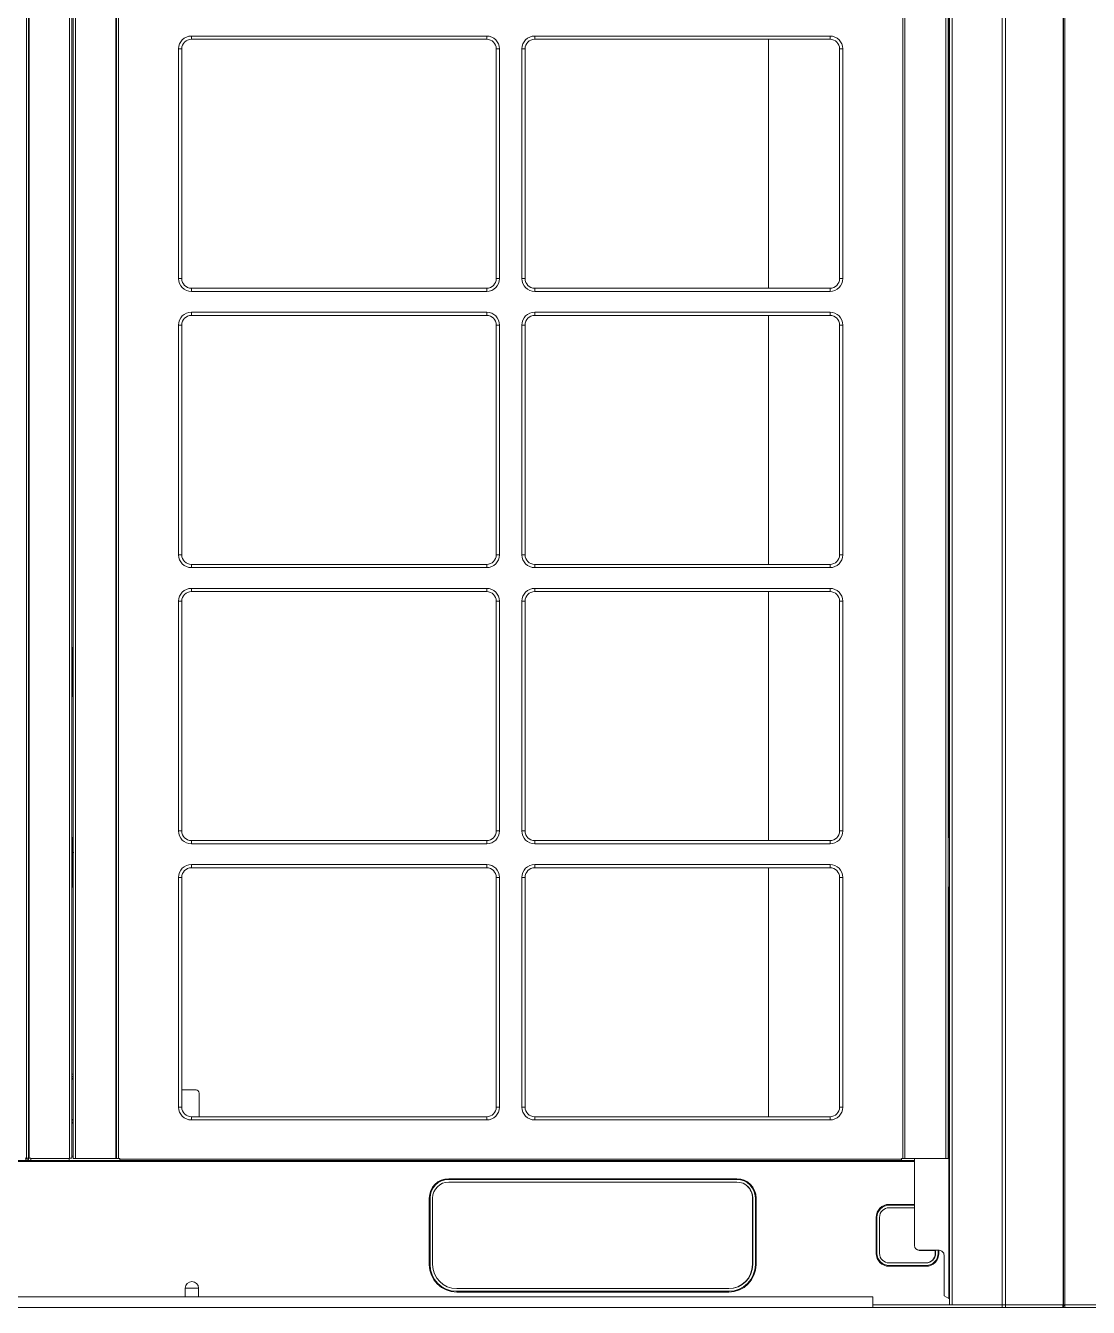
# Model space of a CAD drawing. Header units: millimetres. Extents: x 10547 to 11305, y 9897 to 10391.
# Drawn here: x 10924.98 to 10929.93, y 10150.1 to 10156.07 of the extents above; entities that cross this region are included whole.
import ezdxf

# ---------------------------------------------------------------- set-up
doc = ezdxf.new("R2010")
doc.units = ezdxf.units.MM
doc.layers.add('EHP', color=1, linetype='Continuous')
doc.layers.add('LG-AIRCON', color=240, linetype='Continuous')

# ---------------------------------------------------------------- blocks, each defined once
blk = doc.blocks.new('NEWUXB-1')
at = {"layer": 'LG-AIRCON', "color": 0, "linetype": 'Continuous', "lineweight": 13}
for p, q in [((-28.8, 93.3), (-28.8, 1724.9)), ((-27.5, 1724.9), (-27.5, 93.3)), ((-27, 1724.9), (-27, 93.3)), ((-1.8, 93.3), (-1.8, 1724.9)), ((-0.5, 1724.89), (-0.5, 93.3)), ((0.5, 93), (0.5, 1724.88)), ((1.8, 1724.88), (1.8, 93)), ((27, 93), (27, 1724.88)), ((27.5, 93), (27.5, 1724.88)), ((28.8, 1724.88), (28.8, 93)), ((518.7, 93), (518.7, 1724.88)), ((520, 1724.88), (520, 93)), ((545.7, 93), (545.7, 1724.88)), ((547, 1724.88), (547, 93)), ((548, 1.6), (548, 1724.89)), ((549.5, 1724.89), (549.5, 1.6)), ((547.5, 293.6), (547.5, 1432.6)), ((74.25, 794.3), (258.75, 794.3)), ((74.25, 794.3), (74.25, 792.3)), ((258.75, 794.3), (258.75, 792.3)), ((288.75, 794.3), (473.25, 794.3)), ((288.75, 794.3), (288.75, 792.3)), ((473.25, 794.3), (473.25, 792.3)), ((66.25, 642.75), (66.25, 786.3)), ((68.25, 786.3), (66.25, 786.3)), ((68.25, 642.75), (68.25, 786.3)), ((74.25, 792.3), (258.75, 792.3)), ((266.75, 786.3), (264.75, 786.3)), ((264.75, 786.3), (264.75, 642.75)), ((266.75, 786.3), (266.75, 642.75)), ((280.75, 642.75), (280.75, 786.3)), ((282.75, 786.3), (280.75, 786.3)), ((282.75, 642.75), (282.75, 786.3)), ((288.75, 792.3), (473.25, 792.3)), ((434.76, 792.29), (434.76, 636.75)), ((481.25, 786.3), (479.25, 786.3)), ((479.25, 786.3), (479.25, 642.75)), ((481.25, 786.3), (481.25, 642.75)), ((68.25, 642.75), (66.25, 642.75)), ((266.75, 642.75), (264.75, 642.75)), ((282.75, 642.75), (280.75, 642.75)), ((481.25, 642.75), (479.25, 642.75)), ((74.25, 636.75), (74.25, 634.75)), ((258.75, 636.75), (74.25, 636.75)), ((258.75, 634.75), (74.25, 634.75)), ((258.75, 636.75), (258.75, 634.75)), ((288.75, 636.75), (288.75, 634.75)), ((473.25, 636.75), (288.75, 636.75)), ((473.25, 634.75), (288.75, 634.75)), ((473.25, 636.75), (473.25, 634.75)), ((74.25, 621.75), (258.75, 621.75)), ((74.25, 621.75), (74.25, 619.75)), ((74.25, 619.75), (258.75, 619.75)), ((258.75, 621.75), (258.75, 619.75)), ((288.75, 621.75), (473.25, 621.75)), ((288.75, 621.75), (288.75, 619.75)), ((288.75, 619.75), (473.25, 619.75)), ((434.76, 619.75), (434.76, 464.22)), ((473.25, 621.75), (473.25, 619.75)), ((66.25, 470.2), (66.25, 613.75)), ((68.25, 613.75), (66.25, 613.75)), ((68.25, 470.2), (68.25, 613.75)), ((266.75, 613.75), (264.75, 613.75)), ((264.75, 613.75), (264.75, 470.2)), ((266.75, 613.75), (266.75, 470.2)), ((280.75, 470.2), (280.75, 613.75)), ((282.75, 613.75), (280.75, 613.75)), ((282.75, 470.2), (282.75, 613.75)), ((481.25, 613.75), (479.25, 613.75)), ((479.25, 613.75), (479.25, 470.2)), ((481.25, 613.75), (481.25, 470.2)), ((68.25, 470.2), (66.25, 470.2)), ((266.75, 470.2), (264.75, 470.2)), ((282.75, 470.2), (280.75, 470.2)), ((481.25, 470.2), (479.25, 470.2)), ((74.25, 464.2), (74.25, 462.2)), ((258.75, 464.2), (74.25, 464.2)), ((258.75, 462.2), (74.25, 462.2)), ((258.75, 464.2), (258.75, 462.2)), ((288.75, 464.2), (288.75, 462.2)), ((473.25, 464.2), (288.75, 464.2)), ((473.25, 462.2), (288.75, 462.2)), ((473.25, 464.2), (473.25, 462.2)), ((74.25, 449.2), (258.75, 449.2)), ((74.25, 449.2), (74.25, 447.2)), ((258.75, 449.2), (258.75, 447.2)), ((288.75, 449.2), (473.25, 449.2)), ((288.75, 449.2), (288.75, 447.2)), ((473.25, 449.2), (473.25, 447.2)), ((66.25, 297.65), (66.25, 441.2)), ((68.25, 441.2), (66.25, 441.2)), ((68.25, 297.65), (68.25, 441.2)), ((74.25, 447.2), (258.75, 447.2)), ((266.75, 441.2), (264.75, 441.2)), ((264.75, 441.2), (264.75, 297.65)), ((266.75, 441.2), (266.75, 297.65)), ((280.75, 297.65), (280.75, 441.2)), ((282.75, 441.2), (280.75, 441.2)), ((282.75, 297.65), (282.75, 441.2)), ((288.75, 447.2), (473.25, 447.2)), ((434.76, 447.22), (434.76, 291.66)), ((481.25, 441.2), (479.25, 441.2)), ((479.25, 441.2), (479.25, 297.65)), ((481.25, 441.2), (481.25, 297.65)), ((-0.19, 381.5), (-0.19, 412.5)), ((-0.5, 381.5), (-0.19, 381.5)), ((68.25, 297.65), (66.25, 297.65)), ((266.75, 297.65), (264.75, 297.65)), ((282.75, 297.65), (280.75, 297.65)), ((481.25, 297.65), (479.25, 297.65)), ((-0.19, 293.5), (-0.19, 262.5)), ((0.5, 293.5), (-0.19, 293.5)), ((74.25, 291.65), (74.25, 289.65)), ((258.75, 291.65), (74.25, 291.65)), ((258.75, 289.65), (74.25, 289.65)), ((258.75, 291.65), (258.75, 289.65)), ((288.75, 291.65), (288.75, 289.65)), ((473.25, 291.65), (288.75, 291.65)), ((473.25, 289.65), (288.75, 289.65)), ((473.25, 291.65), (473.25, 289.65)), ((547, 293.6), (547.5, 293.6)), ((548, 293.6), (547.5, 293.6)), ((74.25, 276.65), (258.75, 276.65)), ((74.25, 276.65), (74.25, 274.65)), ((74.25, 274.65), (258.75, 274.65)), ((258.75, 276.65), (258.75, 274.65)), ((288.75, 276.65), (473.25, 276.65)), ((288.75, 276.65), (288.75, 274.65)), ((288.75, 274.65), (473.25, 274.65)), ((434.76, 274.66), (434.76, 119.1)), ((473.25, 276.65), (473.25, 274.65)), ((66.25, 125.1), (66.25, 268.65)), ((68.25, 268.65), (66.25, 268.65)), ((68.25, 125.1), (68.25, 268.65)), ((266.75, 268.65), (264.75, 268.65)), ((264.75, 268.65), (264.75, 125.1)), ((266.75, 268.65), (266.75, 125.1)), ((280.75, 125.1), (280.75, 268.65)), ((282.75, 268.65), (280.75, 268.65)), ((282.75, 125.1), (282.75, 268.65)), ((481.25, 268.65), (479.25, 268.65)), ((479.25, 268.65), (479.25, 125.1)), ((481.25, 268.65), (481.25, 125.1)), ((-0.19, 262.5), (0.5, 262.5)), ((547.5, 262.6), (547, 262.6)), ((547.5, 5.62), (547.5, 262.6)), ((547.5, 262.6), (548, 262.6)), ((-0.5, 145.73), (0.5, 145.73)), ((0.5, 144.31), (-0.5, 144.31)), ((-0.5, 143.19), (0.5, 143.19)), ((0.5, 142.49), (-0.5, 142.49)), ((68.25, 135.9), (77.1, 135.9)), ((77.1, 135.9), (77.18, 135.9)), ((79.09, 133.9), (79.09, 119.1)), ((79.17, 133.9), (79.09, 133.9)), ((79.17, 133.9), (79.17, 119.1)), ((68.25, 125.1), (66.25, 125.1)), ((266.75, 125.1), (264.75, 125.1)), ((282.75, 125.1), (280.75, 125.1)), ((481.25, 125.1), (479.25, 125.1)), ((-0.5, 117.31), (0.5, 117.31)), ((0.5, 116.61), (-0.5, 116.61)), ((-0.5, 115.49), (0.5, 115.49)), ((0.5, 114.83), (-0.5, 114.7)), ((74.25, 119.1), (74.25, 117.1)), ((258.75, 119.1), (74.25, 119.1)), ((258.75, 117.1), (74.25, 117.1)), ((258.75, 119.1), (258.75, 117.1)), ((288.75, 119.1), (288.75, 117.1)), ((473.25, 119.1), (288.75, 119.1)), ((473.25, 117.1), (288.75, 117.1)), ((473.25, 119.1), (473.25, 117.1)), ((526, 91.2), (-224.9, 91.2)), ((-224.5, 91.7), (526, 91.7)), ((-28.8, 93.3), (-29.5, 93.3)), ((-29.1, 92.5), (-29.1, 91.7)), ((-29.1, 91.7), (-28.8, 91.7)), ((-27.5, 93.3), (-28.8, 93.3)), ((-27.5, 93), (-27.5, 93.3)), ((-27, 93.3), (-27.5, 93.3)), ((-26, 93.3), (-27, 93.3)), ((-26, 93.1), (-26, 93.3)), ((-26, 93.1), (-2, 93.1)), ((-26, 91.8), (-26, 93.1)), ((-2, 91.8), (-26, 91.8)), ((-2, 93.3), (-2, 93.1)), ((-1.8, 93.3), (-2, 93.3)), ((-2, 93.1), (-2, 91.8)), ((-0.5, 93.3), (-1.8, 93.3)), ((-0.5, 94.4), (0.5, 94.4)), ((1.8, 93), (0.5, 93)), ((1.8, 93), (27, 93)), ((27.5, 93), (27, 93)), ((27.5, 93), (28.8, 93)), ((29.5, 93), (28.8, 93)), ((29.5, 92.7), (29.5, 93)), ((29.5, 92.7), (518, 92.7)), ((29.5, 91.4), (29.5, 92.7)), ((518, 91.4), (29.5, 91.4)), ((518, 92.7), (518, 93)), ((518.7, 93), (518, 93)), ((518, 92.7), (518, 91.4)), ((520, 93), (518.7, 93)), ((545.7, 93), (520, 93)), ((526, 38.64), (526, 93)), ((547, 93), (545.7, 93)), ((235, 79.9), (235, 80.4)), ((415, 80.4), (235, 80.4)), ((415, 79.9), (415, 80.4)), ((415, 79.9), (235, 79.9)), ((415, 78.3), (235, 78.3)), ((223.4, 68.3), (222.9, 68.3)), ((222.9, 68.3), (222.9, 26.7)), ((223.4, 68.3), (223.4, 26.7)), ((225, 68.3), (225, 26.7)), ((424.81, 68.3), (425, 68.3)), ((424.81, 26.7), (424.81, 68.3)), ((425, 26.7), (425, 68.3)), ((426.6, 68.3), (427.1, 68.3)), ((426.6, 26.7), (426.6, 68.3)), ((427.1, 26.7), (427.1, 68.3)), ((510.2, 63.85), (510.2, 64.35)), ((526, 64.35), (510.2, 64.35)), ((502.6, 56.25), (502.1, 56.25)), ((502.1, 56.25), (502.1, 33.75)), ((502.6, 33.75), (502.6, 56.25)), ((504.2, 33.75), (504.2, 56.25)), ((510.2, 63.85), (526, 63.85)), ((510.2, 62.25), (526, 62.25)), ((502.6, 33.75), (502.1, 33.75)), ((526, 38.62), (526, 38.64)), ((529, 35.64), (541.51, 35.64)), ((529, 35.62), (539.01, 35.62)), ((539.01, 33.75), (539.01, 35.64)), ((539.2, 33.75), (539.01, 33.75)), ((539.2, 35.64), (539.2, 33.75)), ((540.8, 35.64), (540.8, 33.75)), ((540.8, 33.75), (541.3, 33.75)), ((541.3, 33.75), (541.3, 35.64)), ((544.5, 18.99), (544.51, 32.64)), ((223.4, 26.7), (222.9, 26.7)), ((424.81, 26.7), (425, 26.7)), ((426.6, 26.7), (427.1, 26.7)), ((533.2, 27.75), (510.2, 27.75)), ((510.2, 25.65), (510.2, 26.15)), ((533.2, 26.15), (510.2, 26.15)), ((510.2, 25.65), (533.2, 25.65)), ((533.2, 25.65), (533.2, 26.15)), ((544.5, 18.99), (544.5, 7.15)), ((70.46, 12), (78.74, 12)), ((70.46, 6.6), (70.46, 12)), ((78.74, 12), (78.74, 6.6)), ((240, 11.7), (410, 11.7)), ((240, 10.1), (240, 9.6)), ((240, 10.1), (410, 10.1)), ((240, 9.6), (410, 9.6)), ((410, 10.1), (410, 9.6)), ((-620.19, 0), (-620.19, 1.6)), ((-620, 1.6), (-619.12, 1.6)), ((-620, 0), (-620, 1.6)), ((-619.12, 1.6), (-582.85, 1.6)), ((-619.12, 1.6), (-619.12, 0)), ((-500, 6.6), (500, 6.6)), ((500, 0), (-500, 0)), ((500, 0), (500, 6.6)), ((500, 1.6), (503, 1.6)), ((503, 0), (500, 0)), ((503, 1.6), (580.73, 1.6)), ((503, 0), (580.73, 0)), ((547.5, 5.62), (544.5, 7.15)), ((580.73, 1.6), (549.5, 1.6)), ((582.85, 1.6), (580.73, 1.6)), ((580.73, 1.6), (580.73, 0)), ((580.73, 0), (582.85, 0)), ((619.12, 1.6), (582.85, 1.6)), ((582.85, 0), (582.85, 1.6)), ((619.12, 1.6), (582.85, 1.6)), ((582.85, 0), (619.12, 0)), ((620, 1.6), (619.12, 1.6)), ((619.12, 1.6), (619.12, 0)), ((620, 0), (619.12, 0)), ((620, 0), (620, 1.6)), ((-620, 0), (-620.19, 0)), ((-620, 0), (-619.12, 0)), ((-582.85, 0), (-619.12, 0))]:
    blk.add_line(p, q, dxfattribs=at)
for points in [[(-620, 1.1), (-620, 35.56), (-620, 70.02), (-620, 104.47), (-620, 138.93), (-620, 173.39), (-620, 207.85), (-620, 242.31), (-620, 276.77), (-620, 311.22), (-620, 345.68), (-620, 380.14), (-620, 414.6), (-620, 449.06), (-620, 483.52), (-620, 517.97), (-620, 552.43), (-620, 586.89), (-620, 621.35), (-620, 655.81), (-620, 690.27), (-620, 724.72), (-620, 759.18), (-620, 793.64), (-620, 828.1)], [(-619.12, 828.63), (-619.12, 794.15), (-619.12, 759.67), (-619.12, 725.19), (-619.12, 690.71), (-619.12, 656.23), (-619.12, 621.75), (-619.12, 587.27), (-619.12, 552.79), (-619.12, 518.31), (-619.12, 483.83), (-619.12, 449.35), (-619.12, 414.87), (-619.12, 380.39), (-619.12, 345.91), (-619.12, 311.42), (-619.12, 276.94), (-619.12, 242.46), (-619.12, 207.98), (-619.12, 173.5), (-619.12, 139.02), (-619.12, 104.54), (-619.12, 70.06), (-619.12, 35.58), (-619.12, 1.1)], [(580.73, 1.6), (580.73, 36.06), (580.73, 70.53), (580.73, 104.99), (580.73, 139.45), (580.73, 173.92), (580.73, 208.38), (580.73, 242.84), (580.73, 277.31), (580.73, 311.77), (580.73, 346.23), (580.73, 380.69), (580.73, 415.16), (580.73, 449.62), (580.73, 484.08), (580.73, 518.55), (580.73, 553.01), (580.73, 587.47), (580.73, 621.94), (580.73, 656.4), (580.73, 690.86), (580.73, 725.33), (580.73, 759.79), (580.73, 794.25), (580.73, 828.72)], [(582.85, 828.89), (582.85, 794.42), (582.85, 759.95), (582.85, 725.48), (582.85, 691.01), (582.85, 656.53), (582.85, 622.06), (582.85, 587.59), (582.85, 553.12), (582.85, 518.65), (582.85, 484.18), (582.85, 449.71), (582.85, 415.24), (582.85, 380.77), (582.85, 346.3), (582.85, 311.83), (582.85, 277.36), (582.85, 242.89), (582.85, 208.42), (582.85, 173.95), (582.85, 139.48), (582.85, 105.01), (582.85, 70.54), (582.85, 36.07), (582.85, 1.6)], [(619.12, 1.6), (619.12, 36.06), (619.12, 70.51), (619.12, 104.97), (619.12, 139.42), (619.12, 173.88), (619.12, 208.33), (619.12, 242.79), (619.12, 277.24), (619.12, 311.7), (619.12, 346.15), (619.12, 380.61), (619.12, 415.06), (619.12, 449.52), (619.12, 483.97), (619.12, 518.43), (619.12, 552.88), (619.12, 587.34), (619.12, 621.79), (619.12, 656.25), (619.12, 690.7), (619.12, 725.16), (619.12, 759.61), (619.12, 794.07), (619.12, 828.52)], [(620, 828.51), (620, 794.05), (620, 759.6), (620, 725.14), (620, 690.69), (620, 656.23), (620, 621.78), (620, 587.33), (620, 552.87), (620, 518.42), (620, 483.96), (620, 449.51), (620, 415.05), (620, 380.6), (620, 346.14), (620, 311.69), (620, 277.24), (620, 242.78), (620, 208.33), (620, 173.87), (620, 139.42), (620, 104.96), (620, 70.51), (620, 36.05), (620, 1.6)], [(-0.06, 384.89), (-0.07, 384.9), (-0.07, 384.9), (-0.08, 384.91), (-0.09, 384.91), (-0.09, 384.92), (-0.1, 384.93), (-0.11, 384.93), (-0.11, 384.94), (-0.12, 384.94), (-0.12, 384.95), (-0.13, 384.95), (-0.14, 384.96), (-0.14, 384.97), (-0.15, 384.97), (-0.16, 384.98), (-0.16, 384.98), (-0.17, 384.99), (-0.18, 384.99), (-0.18, 385), (-0.19, 385), (-0.19, 385.01), (-0.2, 385.02), (-0.21, 385.02), (-0.21, 385.03), (-0.22, 385.03), (-0.23, 385.04), (-0.23, 385.04), (-0.24, 385.05), (-0.25, 385.06), (-0.25, 385.06), (-0.26, 385.07), (-0.26, 385.07), (-0.27, 385.08), (-0.28, 385.08), (-0.28, 385.09), (-0.29, 385.09), (-0.3, 385.1), (-0.3, 385.11), (-0.31, 385.11), (-0.32, 385.12), (-0.32, 385.12), (-0.33, 385.13), (-0.34, 385.13), (-0.34, 385.14), (-0.35, 385.15), (-0.35, 385.15), (-0.36, 385.16), (-0.37, 385.16), (-0.37, 385.17), (-0.38, 385.17)], [(0.12, 383.88), (0.12, 383.89), (0.11, 383.9), (0.1, 383.91), (0.09, 383.92), (0.08, 383.93), (0.07, 383.94), (0.06, 383.94), (0.05, 383.95), (0.04, 383.96), (0.03, 383.97), (0.02, 383.98), (0.01, 383.99), (0, 384), (-0.01, 384.01), (-0.02, 384.02), (-0.03, 384.03), (-0.04, 384.03), (-0.05, 384.04), (-0.06, 384.05), (-0.07, 384.06), (-0.08, 384.07), (-0.09, 384.08), (-0.09, 384.09), (-0.1, 384.1), (-0.11, 384.11), (-0.12, 384.11), (-0.13, 384.12), (-0.14, 384.13), (-0.15, 384.14), (-0.16, 384.15), (-0.17, 384.16), (-0.18, 384.17), (-0.19, 384.18), (-0.2, 384.19), (-0.21, 384.2), (-0.22, 384.2), (-0.23, 384.21), (-0.24, 384.22), (-0.25, 384.23), (-0.26, 384.24), (-0.27, 384.25), (-0.28, 384.26), (-0.29, 384.27), (-0.3, 384.28), (-0.31, 384.29), (-0.32, 384.29), (-0.33, 384.3), (-0.34, 384.31), (-0.35, 384.32), (-0.36, 384.33)], [(0.65, 289.2), (0.63, 289.2), (0.62, 289.2), (0.6, 289.2), (0.59, 289.2), (0.58, 289.2), (0.56, 289.2), (0.55, 289.2), (0.53, 289.2), (0.52, 289.2), (0.51, 289.2), (0.49, 289.2), (0.48, 289.2), (0.46, 289.2), (0.45, 289.2), (0.44, 289.2), (0.42, 289.2), (0.41, 289.2), (0.39, 289.2), (0.38, 289.2), (0.37, 289.2), (0.35, 289.2), (0.34, 289.2), (0.32, 289.2), (0.31, 289.2), (0.3, 289.2), (0.28, 289.2), (0.27, 289.2), (0.25, 289.2), (0.24, 289.2), (0.22, 289.2), (0.21, 289.2), (0.2, 289.2), (0.18, 289.2), (0.17, 289.2), (0.15, 289.2), (0.14, 289.2), (0.13, 289.2), (0.11, 289.2), (0.1, 289.2), (0.08, 289.2), (0.07, 289.2), (0.05, 289.2), (0.04, 289.2), (0.03, 289.2), (0.01, 289.2), (0, 289.2), (-0.02, 289.2), (-0.03, 289.2), (-0.05, 289.2), (-0.06, 289.2)], [(0.11, 284.1), (0.12, 284.1), (0.13, 284.1), (0.15, 284.1), (0.16, 284.1), (0.17, 284.1), (0.19, 284.1), (0.2, 284.1), (0.22, 284.1), (0.23, 284.1), (0.24, 284.1), (0.26, 284.1), (0.27, 284.1), (0.28, 284.1), (0.3, 284.1), (0.31, 284.1), (0.32, 284.1), (0.34, 284.1), (0.35, 284.1), (0.36, 284.1), (0.38, 284.1), (0.39, 284.1), (0.4, 284.1), (0.42, 284.1), (0.43, 284.1), (0.44, 284.1), (0.46, 284.1), (0.47, 284.1), (0.48, 284.1), (0.5, 284.1), (0.51, 284.1), (0.52, 284.1), (0.54, 284.1), (0.55, 284.1), (0.56, 284.1), (0.58, 284.1), (0.59, 284.1), (0.6, 284.1), (0.62, 284.1), (0.63, 284.1), (0.64, 284.1), (0.66, 284.1), (0.67, 284.1), (0.68, 284.1), (0.7, 284.1), (0.71, 284.1), (0.72, 284.1), (0.74, 284.1), (0.75, 284.1), (0.76, 284.1), (0.78, 284.1)], [(-619.12, 1.1), (-619.16, 1.1), (-619.19, 1.1), (-619.22, 1.1), (-619.26, 1.1), (-619.29, 1.1), (-619.32, 1.1), (-619.35, 1.1), (-619.38, 1.1), (-619.41, 1.1), (-619.44, 1.1), (-619.47, 1.1), (-619.49, 1.1), (-619.52, 1.1), (-619.54, 1.1), (-619.57, 1.1), (-619.59, 1.1), (-619.62, 1.1), (-619.64, 1.1), (-619.66, 1.1), (-619.68, 1.1), (-619.7, 1.1), (-619.72, 1.1), (-619.74, 1.1), (-619.76, 1.1), (-619.78, 1.1), (-619.8, 1.1), (-619.81, 1.1), (-619.83, 1.1), (-619.85, 1.1), (-619.86, 1.1), (-619.87, 1.1), (-619.89, 1.1), (-619.9, 1.1), (-619.91, 1.1), (-619.92, 1.1), (-619.93, 1.1), (-619.94, 1.1), (-619.95, 1.1), (-619.96, 1.1), (-619.96, 1.1), (-619.97, 1.1), (-619.98, 1.1), (-619.98, 1.1), (-619.99, 1.1), (-619.99, 1.1), (-619.99, 1.1), (-620, 1.1), (-620, 1.1), (-620, 1.1), (-620, 1.1)], [(582.85, 1.6), (582.81, 1.6), (582.78, 1.6), (582.74, 1.6), (582.71, 1.6), (582.67, 1.6), (582.63, 1.6), (582.6, 1.6), (582.56, 1.6), (582.52, 1.6), (582.48, 1.6), (582.45, 1.6), (582.41, 1.6), (582.37, 1.6), (582.33, 1.6), (582.29, 1.6), (582.25, 1.6), (582.21, 1.6), (582.17, 1.6), (582.13, 1.6), (582.09, 1.6), (582.05, 1.6), (582.01, 1.6), (581.96, 1.6), (581.92, 1.6), (581.88, 1.6), (581.84, 1.6), (581.79, 1.6), (581.75, 1.6), (581.71, 1.6), (581.66, 1.6), (581.62, 1.6), (581.58, 1.6), (581.53, 1.6), (581.49, 1.6), (581.44, 1.6), (581.4, 1.6), (581.35, 1.6), (581.3, 1.6), (581.26, 1.6), (581.21, 1.6), (581.16, 1.6), (581.12, 1.6), (581.07, 1.6), (581.02, 1.6), (580.97, 1.6), (580.92, 1.6), (580.88, 1.6), (580.83, 1.6), (580.78, 1.6), (580.73, 1.6)], [(620, 1.6), (619.12, 1.6)]]:
    blk.add_lwpolyline(points, dxfattribs=at)
for centre, radius, start, end in [((74.25, 786.3), 8, 90, 180), ((258.75, 786.3), 8, 0, 90), ((288.75, 786.3), 8, 90, 180), ((473.25, 786.3), 8, 0, 90), ((74.25, 786.3), 6, 90, 180), ((258.75, 786.3), 6, 0, 90), ((288.75, 786.3), 6, 90, 180), ((473.25, 786.3), 6, 0, 90), ((74.25, 642.75), 8, 180, 270), ((74.25, 642.75), 6, 180, 270), ((258.75, 642.75), 8, 270, 0), ((258.75, 642.75), 6, 270, 0), ((288.75, 642.75), 8, 180, 270), ((288.75, 642.75), 6, 180, 270), ((473.25, 642.75), 8, 270, 0), ((473.25, 642.75), 6, 270, 0), ((74.25, 613.75), 8, 90, 180), ((74.25, 613.75), 6, 90, 180), ((258.75, 613.75), 8, 0, 90), ((258.75, 613.75), 6, 0, 90), ((288.75, 613.75), 8, 90, 180), ((288.75, 613.75), 6, 90, 180), ((473.25, 613.75), 8, 0, 90), ((473.25, 613.75), 6, 0, 90), ((74.25, 470.2), 8, 180, 270), ((74.25, 470.2), 6, 180, 270), ((258.75, 470.2), 8, 270, 0), ((258.75, 470.2), 6, 270, 0), ((288.75, 470.2), 8, 180, 270), ((288.75, 470.2), 6, 180, 270), ((473.25, 470.2), 8, 270, 0), ((473.25, 470.2), 6, 270, 0), ((74.25, 441.2), 8, 90, 180), ((258.75, 441.2), 8, 0, 90), ((288.75, 441.2), 8, 90, 180), ((473.25, 441.2), 8, 0, 90), ((74.25, 441.2), 6, 90, 180), ((258.75, 441.2), 6, 0, 90), ((288.75, 441.2), 6, 90, 180), ((473.25, 441.2), 6, 0, 90), ((74.25, 297.65), 8, 180, 270), ((74.25, 297.65), 6, 180, 270), ((258.75, 297.65), 8, 270, 0), ((258.75, 297.65), 6, 270, 0), ((288.75, 297.65), 8, 180, 270), ((288.75, 297.65), 6, 180, 270), ((473.25, 297.65), 8, 270, 0), ((473.25, 297.65), 6, 270, 0), ((74.25, 268.65), 8, 90, 180), ((74.25, 268.65), 6, 90, 180), ((258.75, 268.65), 8, 0, 90), ((258.75, 268.65), 6, 0, 90), ((288.75, 268.65), 8, 90, 180), ((288.75, 268.65), 6, 90, 180), ((473.25, 268.65), 8, 0, 90), ((473.25, 268.65), 6, 0, 90), ((74.25, 125.1), 8, 180, 270), ((74.25, 125.1), 6, 180, 270), ((258.75, 125.1), 8, 270, 0), ((258.75, 125.1), 6, 270, 0), ((288.75, 125.1), 8, 180, 270), ((288.75, 125.1), 6, 180, 270), ((473.25, 125.1), 8, 270, 0), ((473.25, 125.1), 6, 270, 0), ((-29.1, 93.3), 0.8, 270, 0), ((-28.8, 93), 1.3, 270, 0), ((235, 68.3), 12.1, 90, 180), ((415, 68.3), 12.1, 0, 90), ((235, 68.3), 11.6, 90, 180), ((235, 68.3), 10, 90, 180), ((415, 68.3), 11.6, 0, 90), ((415, 68.3), 10, 0, 90), ((414.81, 68.3), 10, 0, 48.59014), ((510.2, 56.25), 8.1, 90, 180), ((510.2, 56.25), 7.6, 90, 180), ((510.2, 56.25), 6, 90, 180), ((510.2, 33.75), 8.1, 180, 270), ((510.2, 33.75), 7.6, 180, 270), ((510.2, 33.75), 6, 180, 270), ((529, 38.64), 3, 180, 270), ((529, 38.62), 3, 180, 270), ((533.01, 33.75), 6, 270, 0), ((533.2, 33.75), 8.1, 270, 0), ((533.2, 33.75), 6, 270, 0), ((533.2, 33.75), 7.6, 270, 0), ((541.51, 32.64), 3, 359.94643, 90), ((240, 26.7), 17.1, 180, 270), ((240, 26.7), 16.6, 180, 270), ((240, 26.7), 15, 180, 270), ((409.81, 26.7), 15, 270, 0), ((410, 26.7), 17.1, 270, 0), ((410, 26.7), 16.6, 270, 0), ((410, 26.7), 15, 270, 0), ((74.6, 12), 4.14, 0, 180)]:
    blk.add_arc(centre, radius, start, end, dxfattribs=at)
for centre, major_axis, ratio, start_param, end_param in [((77.1, 133.9), (0, -2), 0.994522, 1.570796, 3.141593), ((77.18, 133.9), (0, 2), 0.994522, 4.712389, 6.283185), ((547.5, 5.37), (-0.486, 0.309), 0.385487, 3.381943, 4.95274)]:
    blk.add_ellipse(centre, major_axis=major_axis, ratio=ratio, start_param=start_param, end_param=end_param, dxfattribs=at)
blk = doc.blocks.new('NEWUXB+UXB-1')
at = {"layer": 'EHP', "color": 0}
for p in [(0, 0), (1239, 0)]:
    blk.add_blockref('NEWUXB-1', p, dxfattribs=at)

msp = doc.modelspace()

# ---------------------------------------------------------------- block references
at = {"layer": 'LG-AIRCON', "color": 1, "xscale": 0.007449840356167105, "yscale": 0.007449840356167105, "zscale": 0.007449840356167105}
msp.add_blockref('NEWUXB+UXB-1', (10925.1999, 10150.1014), dxfattribs=at)

doc.saveas('drawing.dxf')
